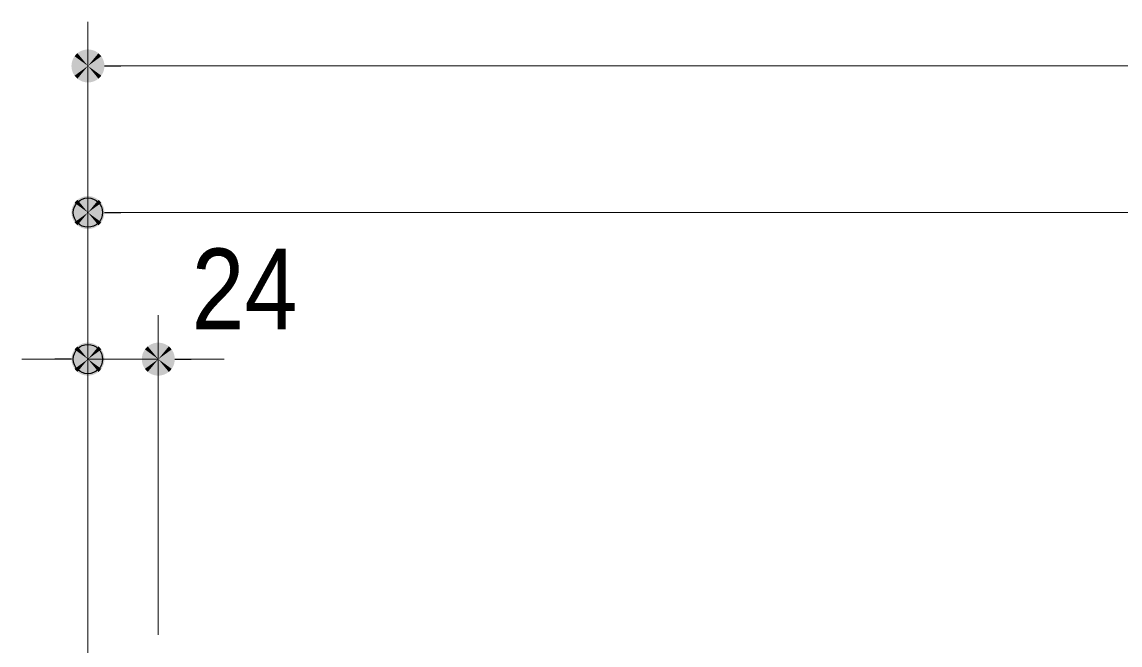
# Model space of a CAD drawing. Units: millimetres, scale not verified. Extents: x -4547 to 4547, y -2284 to 2284.
# Drawn here: x -3122.3 to -2747.7, y 694 to 906.5 of the extents above; entities that cross this region are included whole.
import ezdxf
from ezdxf.enums import TextEntityAlignment as Align

# ---------------------------------------------------------------- set-up
doc = ezdxf.new("R2010")
doc.units = ezdxf.units.MM
doc.header["$LTSCALE"] = 20
doc.header["$PDMODE"] = 32
doc.header["$PDSIZE"] = 10
for name, color, linetype, lineweight in [('0-1_3一般', 7, 'Continuous', 15), ('0-2_2寸法-1', 7, 'Continuous', 15), ('0-3_0', 7, 'Continuous', 25), ('0-5_2寸法-2', 7, 'Continuous', 15)]:
    doc.layers.add(name, color=color, linetype=linetype, lineweight=lineweight)
doc.layers.add('0-4_Defpoints', color=7, linetype='Continuous')
doc.styles.add('ＭＳ Ｐゴシック', font='')
doc.styles.get('ＭＳ Ｐゴシック').set_extended_font_data('MS PGothic')

# ---------------------------------------------------------------- blocks, each defined once
blk = doc.blocks.new('グループ-52')
at = {"layer": '0-1_3一般'}
blk.add_line((-35184, 13710), (-35184, 14770), dxfattribs=at)
blk.add_lwpolyline([(-35184, 14770), (-35184, 13710), (-35184, -33290)], dxfattribs=at)
blk = doc.blocks.new('グループ-55')
at = {"layer": '0-1_3一般'}
blk.add_blockref('グループ-52', (0, 0), dxfattribs=at)
blk = doc.blocks.new('_Dot')
at = {"layer": '0-3_0'}
blk.add_line((-10, 0), (-20, 0), dxfattribs=at)
for points in [[(0, 0), (-8.09, 5.88), (-7.29, 6.85)], [(0, 0), (-7.29, 6.85), (-6.37, 7.71)], [(0, 0), (-6.37, 7.71), (-5.36, 8.44)], [(0, 0), (-5.36, 8.44), (-4.26, 9.05)], [(0, 0), (-4.26, 9.05), (-3.09, 9.51)], [(0, 0), (-3.09, 9.51), (-1.87, 9.82)], [(0, 0), (-1.87, 9.82), (-0.63, 9.98)], [(0, 0), (-0.63, 9.98), (0.63, 9.98)], [(0, 0), (0.63, 9.98), (1.87, 9.82)], [(0, 0), (1.87, 9.82), (3.09, 9.51)], [(0, 0), (3.09, 9.51), (4.26, 9.05)], [(0, 0), (4.26, 9.05), (5.36, 8.44)], [(0, 0), (5.36, 8.44), (6.37, 7.71)], [(0, 0), (6.37, 7.71), (7.29, 6.85)], [(0, 0), (7.29, 6.85), (8.09, 5.88)], [(0, 0), (-10, 0), (-9.92, 1.25)], [(0, 0), (-9.92, -1.25), (-10, 0)], [(0, 0), (-9.92, 1.25), (-9.69, 2.49)], [(0, 0), (-9.69, -2.49), (-9.92, -1.25)], [(0, 0), (-9.69, 2.49), (-9.3, 3.68)], [(0, 0), (-9.3, -3.68), (-9.69, -2.49)], [(0, 0), (-9.3, 3.68), (-8.76, 4.82)], [(0, 0), (-8.76, -4.82), (-9.3, -3.68)], [(0, 0), (-8.76, 4.82), (-8.09, 5.88)], [(0, 0), (-8.09, -5.88), (-8.76, -4.82)], [(0, 0), (-7.29, -6.85), (-8.09, -5.88)], [(0, 0), (-6.37, -7.71), (-7.29, -6.85)], [(0, 0), (-5.36, -8.44), (-6.37, -7.71)], [(0, 0), (-4.26, -9.05), (-5.36, -8.44)], [(0, 0), (-3.09, -9.51), (-4.26, -9.05)], [(0, 0), (-1.87, -9.82), (-3.09, -9.51)], [(0, 0), (-0.63, -9.98), (-1.87, -9.82)], [(0, 0), (0.63, -9.98), (-0.63, -9.98)], [(0, 0), (8.09, 5.88), (8.76, 4.82)], [(0, 0), (8.76, 4.82), (9.3, 3.68)], [(0, 0), (9.3, 3.68), (9.69, 2.49)], [(0, 0), (9.69, 2.49), (9.92, 1.25)], [(0, 0), (9.92, 1.25), (10, 0)], [(0, 0), (1.87, -9.82), (0.63, -9.98)], [(0, 0), (3.09, -9.51), (1.87, -9.82)], [(0, 0), (4.26, -9.05), (3.09, -9.51)], [(0, 0), (5.36, -8.44), (4.26, -9.05)], [(0, 0), (6.37, -7.71), (5.36, -8.44)], [(0, 0), (7.29, -6.85), (6.37, -7.71)], [(0, 0), (8.09, -5.88), (7.29, -6.85)], [(0, 0), (8.76, -4.82), (8.09, -5.88)], [(0, 0), (9.3, -3.68), (8.76, -4.82)], [(0, 0), (9.69, -2.49), (9.3, -3.68)], [(0, 0), (9.92, -1.25), (9.69, -2.49)], [(0, 0), (10, 0), (9.92, -1.25)]]:
    blk.add_solid(points, dxfattribs=at)

msp = doc.modelspace()

# ---------------------------------------------------------------- linework, layer by layer
at = {"layer": '0-2_2寸法-1'}
for p, q in [((-3099.82, 856.5), (-3099.82, 906.5)), ((-3088.57, 891.5), (-762.08, 891.5)), ((-3099.82, 806.5), (-3099.82, 856.5)), ((-3088.57, 841.5), (-1911.08, 841.5))]:
    msp.add_line(p, q, dxfattribs=at)
at = {"layer": '0-4_Defpoints'}
for p in [(-3099.82, 841.5), (-3099.82, 791.5)]:
    msp.add_point(p, dxfattribs=at)
at = {"layer": '0-5_2寸法-2'}
for p, q in [((-3099.82, 700.5), (-3099.82, 806.5)), ((-3075.82, 697.5), (-3075.82, 806.5)), ((-3111.08, 791.5), (-3122.33, 791.5)), ((-3075.82, 791.5), (-3099.82, 791.5)), ((-3064.57, 791.5), (-3053.31, 791.5))]:
    msp.add_line(p, q, dxfattribs=at)

# ---------------------------------------------------------------- block references
at = {"layer": '0-1_3一般', "xscale": 0.05, "yscale": 0.05}
msp.add_blockref('グループ-55', (-1340.62, 0), dxfattribs=at)
at = {"layer": '0-2_2寸法-1', "xscale": 0.5627563, "yscale": 0.5627563, "rotation": 180}
for p in [(-3099.82, 891.5), (-3099.82, 841.5)]:
    msp.add_blockref('_Dot', p, dxfattribs=at)
at = {"layer": '0-5_2寸法-2', "xscale": 0.5627563, "yscale": 0.5627563}
msp.add_blockref('_Dot', (-3099.82, 791.5), dxfattribs=at)
at = {"layer": '0-5_2寸法-2', "xscale": 0.5627563, "yscale": 0.5627563, "rotation": 180}
msp.add_blockref('_Dot', (-3075.82, 791.5), dxfattribs=at)

# ---------------------------------------------------------------- texts
at = {"layer": '0-5_2寸法-2', "style": 'ＭＳ Ｐゴシック', "width": 0.9}
msp.add_text('24', height=27.57, dxfattribs=at).set_placement((-3064.44, 793.36), align=Align.BOTTOM_LEFT)

doc.saveas('drawing.dxf')
